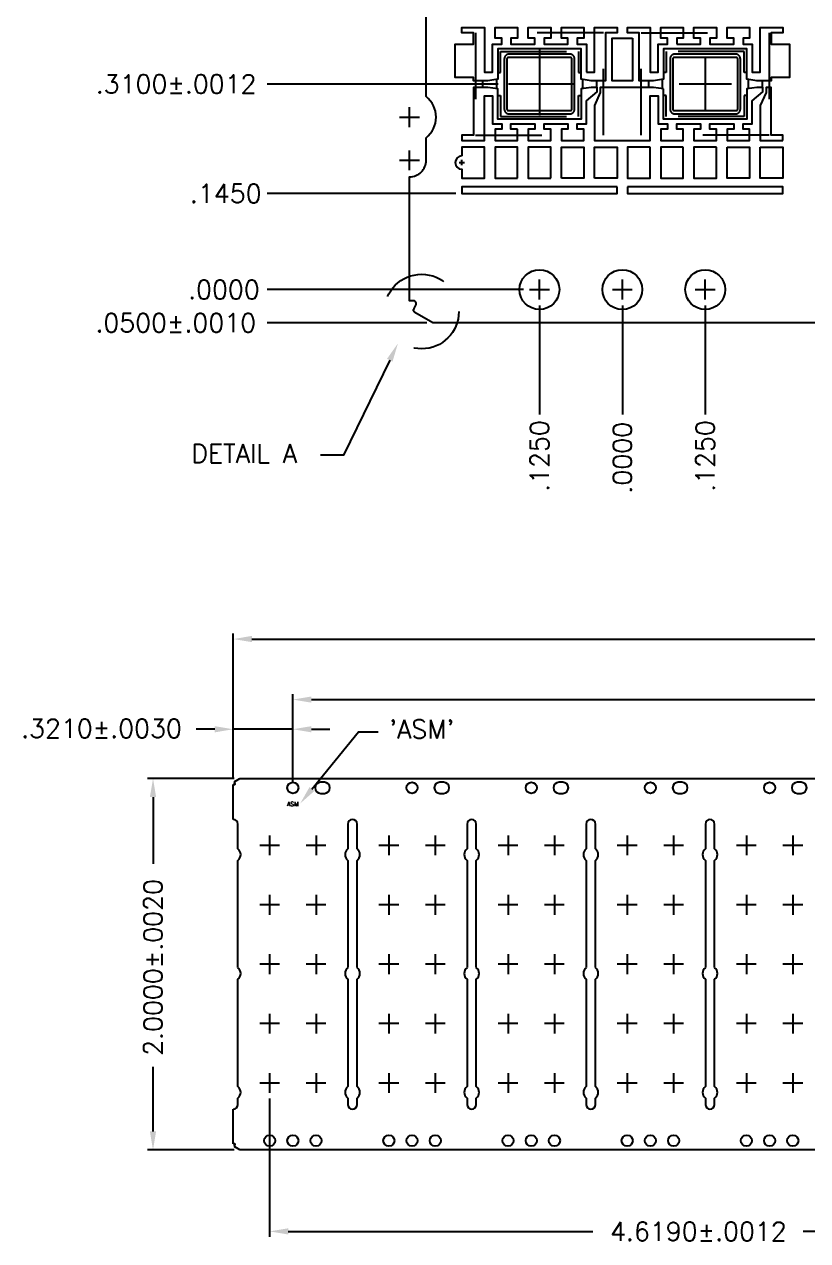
# Model space of a CAD drawing. Extents: x -157.88 to -154.88, y 84.23 to 87.97.
# Drawn here: x -157.878 to -156.696, y 84.3 to 86.134 of the extents above; entities that cross this region are included whole.
import ezdxf
from ezdxf.enums import TextEntityAlignment as Align

# ---------------------------------------------------------------- set-up
doc = ezdxf.new("R2010")
doc.units = 0
doc.header["$LTSCALE"] = 0.04
doc.header["$MEASUREMENT"] = 0
doc.linetypes.add('CENTER2', pattern=[1.125, 0.75, -0.125, 0.125, -0.125])
doc.linetypes.add('HIDDEN2', pattern=[0.1875, 0.125, -0.0625])
doc.layers.add('1', color=7, linetype='CONTINUOUS')
doc.layers.add('1D', color=4, linetype='CONTINUOUS')
doc.styles.add('SIMPLEX', font='SIMPLEX.shx')

msp = doc.modelspace()

# ---------------------------------------------------------------- linework, layer by layer
at = {"layer": '1'}
for p, q in [((-157.56, 84.9895), (-157.5607, 84.9911)), ((-157.5603, 84.9927), (-157.5527, 84.997)), ((-157.5527, 84.997), (-155.0557, 84.997)), ((-157.4251, 84.9914), (-157.4307, 84.9914)), ((-157.2453, 84.9914), (-157.2509, 84.9914)), ((-157.0655, 84.9914), (-157.0711, 84.9914)), ((-156.8858, 84.9914), (-156.8914, 84.9914)), ((-156.706, 84.9914), (-156.7116, 84.9914)), ((-157.5625, 84.9354), (-157.5625, 84.9878)), ((-157.5625, 84.9878), (-157.5608, 84.9878)), ((-157.4307, 84.9746), (-157.4251, 84.9746)), ((-157.2509, 84.9746), (-157.2453, 84.9746)), ((-157.0711, 84.9746), (-157.0655, 84.9746)), ((-156.8914, 84.9746), (-156.8858, 84.9746)), ((-156.7116, 84.9746), (-156.706, 84.9746)), ((-157.5555, 84.891), (-157.5555, 84.9284)), ((-157.5555, 84.9284), (-157.5555, 84.9284)), ((-157.3898, 84.9284), (-157.3898, 84.891)), ((-157.3758, 84.891), (-157.3758, 84.9284)), ((-157.3758, 84.9284), (-157.3758, 84.9284)), ((-157.21, 84.9284), (-157.21, 84.891)), ((-157.196, 84.9284), (-157.196, 84.9284)), ((-157.196, 84.891), (-157.196, 84.9284)), ((-157.0303, 84.9284), (-157.0303, 84.891)), ((-157.0163, 84.9284), (-157.0163, 84.9284)), ((-157.0163, 84.891), (-157.0163, 84.9284)), ((-156.8505, 84.9284), (-156.8505, 84.891)), ((-156.8365, 84.9284), (-156.8365, 84.9284)), ((-156.8365, 84.891), (-156.8365, 84.9284)), ((-157.5555, 84.7118), (-157.5555, 84.8735)), ((-157.3898, 84.8735), (-157.3898, 84.7118)), ((-157.3758, 84.7118), (-157.3758, 84.8735)), ((-157.21, 84.8735), (-157.21, 84.7118)), ((-157.196, 84.7118), (-157.196, 84.8735)), ((-157.0303, 84.8735), (-157.0303, 84.7118)), ((-157.0163, 84.7118), (-157.0163, 84.8735)), ((-156.8505, 84.8735), (-156.8505, 84.7118)), ((-156.8365, 84.7118), (-156.8365, 84.8735)), ((-157.5555, 84.5326), (-157.5555, 84.6943)), ((-157.3898, 84.6943), (-157.3898, 84.5326)), ((-157.3758, 84.5326), (-157.3758, 84.6943)), ((-157.21, 84.6943), (-157.21, 84.5326)), ((-157.196, 84.5326), (-157.196, 84.6943)), ((-157.0303, 84.6943), (-157.0303, 84.5326)), ((-157.0163, 84.5326), (-157.0163, 84.6943)), ((-156.8505, 84.6943), (-156.8505, 84.5326)), ((-156.8365, 84.5326), (-156.8365, 84.6943)), ((-157.5555, 84.5056), (-157.5555, 84.5151)), ((-157.3898, 84.5151), (-157.3898, 84.5056)), ((-157.3758, 84.5056), (-157.3758, 84.5151)), ((-157.21, 84.5151), (-157.21, 84.5056)), ((-157.196, 84.5056), (-157.196, 84.5151)), ((-157.0303, 84.5151), (-157.0303, 84.5056)), ((-157.0163, 84.5056), (-157.0163, 84.5151)), ((-156.8505, 84.5151), (-156.8505, 84.5056)), ((-156.8365, 84.5056), (-156.8365, 84.5151)), ((-157.5625, 84.4463), (-157.5625, 84.4986)), ((-157.5608, 84.4463), (-157.5625, 84.4463)), ((-157.5607, 84.443), (-157.56, 84.4445)), ((-157.5527, 84.437), (-157.5603, 84.4414)), ((-155.0557, 84.437), (-157.5527, 84.437))]:
    msp.add_line(p, q, dxfattribs=at)
msp.add_lwpolyline([(-155.9079, 85.6842), (-157.2617, 85.6842), (-157.2887, 85.6998, -0.445944), (-157.2899, 85.7055), (-157.2874, 85.7109, 0.613622), (-157.2906, 85.7172), (-157.2967, 85.7172), (-157.2967, 85.9042, 0.414214), (-157.2717, 85.9292), (-157.2717, 85.963, 0.480384), (-157.2717, 86.0254), (-157.2717, 86.603, 0.480384), (-157.2717, 86.6654), (-157.2717, 87.243, 0.480384), (-157.2717, 87.3054), (-157.2717, 87.4392)], format="xyb", dxfattribs=at)
for points in [[(-157.0297, 86.0622), (-157.0177, 86.0622), (-157.0177, 86.1292), (-156.9837, 86.1292), (-156.9837, 86.1212), (-157.0012, 86.1212), (-157.0012, 86.0492), (-157.0227, 86.0492), (-157.0377, 86.0515), (-157.0377, 86.0972), (-157.1637, 86.0972), (-157.1637, 86.0515), (-157.1787, 86.0492), (-157.2002, 86.0492), (-157.2002, 86.0542), (-157.2277, 86.0542), (-157.2277, 86.1042), (-157.2002, 86.1042), (-157.2002, 86.1212), (-157.2177, 86.1212), (-157.2177, 86.1292), (-157.1837, 86.1292), (-157.1837, 86.0622), (-157.1717, 86.0622), (-157.1717, 86.1042), (-157.1577, 86.1042), (-157.1577, 86.1132), (-157.1677, 86.1132), (-157.1677, 86.1292), (-157.1337, 86.1292), (-157.1337, 86.1132), (-157.1437, 86.1132), (-157.1437, 86.1042), (-157.1077, 86.1042), (-157.1077, 86.1132), (-157.1177, 86.1132), (-157.1177, 86.1292), (-157.0837, 86.1292), (-157.0837, 86.1132), (-157.0937, 86.1132), (-157.0937, 86.1042), (-157.0577, 86.1042), (-157.0577, 86.1132), (-157.0677, 86.1132), (-157.0677, 86.1292), (-157.0337, 86.1292), (-157.0337, 86.1132), (-157.0437, 86.1132), (-157.0437, 86.1042), (-157.0297, 86.1042)], [(-156.8937, 86.1042), (-156.8577, 86.1042), (-156.8577, 86.1132), (-156.8677, 86.1132), (-156.8677, 86.1292), (-156.8337, 86.1292), (-156.8337, 86.1132), (-156.8437, 86.1132), (-156.8437, 86.1042), (-156.8077, 86.1042), (-156.8077, 86.1132), (-156.8177, 86.1132), (-156.8177, 86.1292), (-156.7837, 86.1292), (-156.7837, 86.1132), (-156.7937, 86.1132), (-156.7937, 86.1042), (-156.7797, 86.1042), (-156.7797, 86.0622), (-156.7677, 86.0622), (-156.7677, 86.1292), (-156.7337, 86.1292), (-156.7337, 86.1212), (-156.7512, 86.1212), (-156.7512, 86.1042), (-156.7237, 86.1042), (-156.7237, 86.0542), (-156.7512, 86.0542), (-156.7512, 86.0492), (-156.7727, 86.0492), (-156.7877, 86.0515), (-156.7877, 86.0972), (-156.9137, 86.0972), (-156.9137, 86.0515), (-156.9287, 86.0492), (-156.9502, 86.0492), (-156.9502, 86.1212), (-156.9677, 86.1212), (-156.9677, 86.1292), (-156.9337, 86.1292), (-156.9337, 86.0622), (-156.9217, 86.0622), (-156.9217, 86.1042), (-156.9077, 86.1042), (-156.9077, 86.1132), (-156.9177, 86.1132), (-156.9177, 86.1292), (-156.8837, 86.1292), (-156.8837, 86.1132), (-156.8937, 86.1132)], [(-156.9602, 86.1132), (-156.9602, 86.0492), (-156.9912, 86.0492), (-156.9912, 86.1132)], [(-157.1337, 85.9762), (-157.1437, 85.9762), (-157.1437, 85.9842), (-157.1077, 85.9842), (-157.1077, 85.9762), (-157.1177, 85.9762), (-157.1177, 85.9592), (-157.0837, 85.9592), (-157.0837, 85.9762), (-157.0937, 85.9762), (-157.0937, 85.9842), (-157.0577, 85.9842), (-157.0577, 85.9762), (-157.0677, 85.9762), (-157.0677, 85.9592), (-157.0337, 85.9592), (-157.0337, 85.9762), (-157.0437, 85.9762), (-157.0437, 85.9842), (-157.0297, 85.9842), (-157.0297, 86.0189), (-157.0139, 86.0322), (-157.0139, 86.0392), (-157.0227, 86.0392), (-157.0377, 86.0369), (-157.0377, 85.9912), (-157.1637, 85.9912), (-157.1637, 86.0369), (-157.1787, 86.0392), (-157.2002, 86.0392), (-157.2002, 85.9672), (-157.2177, 85.9672), (-157.2177, 85.9592), (-157.1837, 85.9592), (-157.1837, 86.0262), (-157.1717, 86.0262), (-157.1717, 85.9842), (-157.1577, 85.9842), (-157.1577, 85.9762), (-157.1677, 85.9762), (-157.1677, 85.9592), (-157.1337, 85.9592)], [(-156.9137, 86.0369), (-156.9287, 86.0392), (-157.0089, 86.0392), (-157.0089, 86.0312), (-157.0177, 86.0116), (-157.0177, 85.9592), (-156.9337, 85.9592), (-156.9337, 86.0262), (-156.9217, 86.0262), (-156.9217, 85.9842), (-156.9077, 85.9842), (-156.9077, 85.9762), (-156.9177, 85.9762), (-156.9177, 85.9592), (-156.8837, 85.9592), (-156.8837, 85.9762), (-156.8937, 85.9762), (-156.8937, 85.9842), (-156.8577, 85.9842), (-156.8577, 85.9762), (-156.8677, 85.9762), (-156.8677, 85.9592), (-156.8337, 85.9592), (-156.8337, 85.9762), (-156.8437, 85.9762), (-156.8437, 85.9842), (-156.8077, 85.9842), (-156.8077, 85.9762), (-156.8177, 85.9762), (-156.8177, 85.9592), (-156.7837, 85.9592), (-156.7837, 85.9762), (-156.7937, 85.9762), (-156.7937, 85.9842), (-156.7797, 85.9842), (-156.7797, 86.0189), (-156.7639, 86.0322), (-156.7639, 86.0392), (-156.7727, 86.0392), (-156.7877, 86.0369), (-156.7877, 85.9912), (-156.9137, 85.9912)], [(-156.7337, 85.9592), (-156.7337, 85.9672), (-156.7512, 85.9672), (-156.7512, 86.0392), (-156.7589, 86.0392), (-156.7589, 86.0312), (-156.7677, 86.0116), (-156.7677, 85.9592)], [(-157.1337, 85.9022), (-157.1337, 85.9492), (-157.1677, 85.9492), (-157.1677, 85.9022)], [(-157.0837, 85.9022), (-157.0837, 85.9492), (-157.1177, 85.9492), (-157.1177, 85.9022)], [(-157.0677, 85.9022), (-157.0677, 85.9492), (-157.0337, 85.9492), (-157.0337, 85.9022)], [(-157.0177, 85.9022), (-157.0177, 85.9492), (-156.9837, 85.9492), (-156.9837, 85.9022)], [(-156.9337, 85.9492), (-156.9677, 85.9492), (-156.9677, 85.9022), (-156.9337, 85.9022)], [(-156.8837, 85.9492), (-156.9177, 85.9492), (-156.9177, 85.9022), (-156.8837, 85.9022)], [(-156.8337, 85.9492), (-156.8677, 85.9492), (-156.8677, 85.9022), (-156.8337, 85.9022)], [(-156.8177, 85.9492), (-156.7837, 85.9492), (-156.7837, 85.9022), (-156.8177, 85.9022)], [(-156.7677, 85.9492), (-156.7337, 85.9492), (-156.7337, 85.9022), (-156.7677, 85.9022)], [(-156.9837, 85.8892), (-157.2177, 85.8892), (-157.2177, 85.8792), (-156.9837, 85.8792)], [(-156.9677, 85.8892), (-156.9677, 85.8792), (-156.7337, 85.8792), (-156.7337, 85.8892)]]:
    msp.add_lwpolyline(points, close=True, dxfattribs=at)
msp.add_lwpolyline([(-157.2177, 85.9357, 1), (-157.2177, 85.9157), (-157.2177, 85.9022), (-157.1837, 85.9022), (-157.1837, 85.9492), (-157.2177, 85.9492)], format="xyb", close=True, dxfattribs=at)
for centre, radius in [((-157.1007, 85.7342), 0.03), ((-156.9757, 85.7342), 0.03), ((-156.8507, 85.7342), 0.03), ((-157.4727, 84.983), 0.0084), ((-157.2929, 84.983), 0.0084), ((-157.1131, 84.983), 0.0084), ((-156.9334, 84.983), 0.0084), ((-156.7536, 84.983), 0.0084), ((-157.5077, 84.451), 0.0084), ((-157.4727, 84.451), 0.0084), ((-157.4377, 84.451), 0.0084), ((-157.3279, 84.451), 0.0084), ((-157.2929, 84.451), 0.0084), ((-157.2579, 84.451), 0.0084), ((-157.1481, 84.451), 0.0084), ((-157.1131, 84.451), 0.0084), ((-157.0781, 84.451), 0.0084), ((-156.9684, 84.451), 0.0084), ((-156.9334, 84.451), 0.0084), ((-156.8984, 84.451), 0.0084), ((-156.7886, 84.451), 0.0084), ((-156.7536, 84.451), 0.0084), ((-156.7186, 84.451), 0.0084)]:
    msp.add_circle(centre, radius, dxfattribs=at)
for centre, radius, start, end in [((-157.5598, 84.9917), 0.0011, 120, 216.1367), ((-157.4307, 84.983), 0.0084, 90, 270), ((-157.4251, 84.983), 0.0084, 270, 90), ((-157.2509, 84.983), 0.0084, 90, 270), ((-157.2453, 84.983), 0.0084, 270, 90), ((-157.0711, 84.983), 0.0084, 90, 270), ((-157.0655, 84.983), 0.0084, 270, 90), ((-156.8914, 84.983), 0.0084, 90, 270), ((-156.8858, 84.983), 0.0084, 270, 90), ((-156.7116, 84.983), 0.0084, 90, 270), ((-156.706, 84.983), 0.0084, 270, 90), ((-157.5608, 84.9889), 0.0011, 270, 36.1367), ((-157.5625, 84.9284), 0.007, 0.0001, 90), ((-157.3828, 84.9284), 0.007, 0.0001, 180), ((-157.203, 84.9284), 0.007, 0.0001, 180), ((-157.0233, 84.9284), 0.007, 0.0001, 180), ((-156.8435, 84.9284), 0.007, 0.0001, 180), ((-157.5625, 84.8822), 0.0112, 308.6822, 51.3178), ((-157.3828, 84.8822), 0.0112, 128.6822, 231.3178), ((-157.3828, 84.8822), 0.0112, 308.6822, 51.3178), ((-157.203, 84.8822), 0.0112, 128.6822, 231.3178), ((-157.203, 84.8822), 0.0112, 308.6822, 51.3178), ((-157.0233, 84.8822), 0.0112, 128.6822, 231.3178), ((-157.0233, 84.8822), 0.0112, 308.6822, 51.3178), ((-156.8435, 84.8822), 0.0112, 128.6822, 231.3178), ((-156.8435, 84.8822), 0.0112, 308.6822, 51.3178), ((-157.5625, 84.703), 0.0112, 308.6822, 51.3178), ((-157.3828, 84.703), 0.0112, 128.6822, 231.3178), ((-157.3828, 84.703), 0.0112, 308.6822, 51.3178), ((-157.203, 84.703), 0.0112, 128.6822, 231.3178), ((-157.203, 84.703), 0.0112, 308.6822, 51.3178), ((-157.0233, 84.703), 0.0112, 128.6822, 231.3178), ((-157.0233, 84.703), 0.0112, 308.6822, 51.3178), ((-156.8435, 84.703), 0.0112, 128.6822, 231.3178), ((-156.8435, 84.703), 0.0112, 308.6822, 51.3178), ((-157.5625, 84.5238), 0.0112, 308.6822, 51.3178), ((-157.3828, 84.5238), 0.0112, 128.6822, 231.3178), ((-157.3828, 84.5238), 0.0112, 308.6822, 51.3178), ((-157.203, 84.5238), 0.0112, 128.6822, 231.3178), ((-157.203, 84.5238), 0.0112, 308.6822, 51.3178), ((-157.0233, 84.5238), 0.0112, 128.6822, 231.3178), ((-157.0233, 84.5238), 0.0112, 308.6822, 51.3178), ((-156.8435, 84.5238), 0.0112, 128.6822, 231.3178), ((-156.8435, 84.5238), 0.0112, 308.6822, 51.3178), ((-157.5625, 84.5056), 0.007, 270, 360), ((-157.3828, 84.5056), 0.007, 180, 360), ((-157.203, 84.5056), 0.007, 180, 360), ((-157.0233, 84.5056), 0.007, 180, 360), ((-156.8435, 84.5056), 0.007, 180, 360), ((-157.5598, 84.4424), 0.0011, 143.8633, 240), ((-157.5608, 84.4452), 0.0011, 323.8633, 90)]:
    msp.add_arc(centre, radius, start, end, dxfattribs=at)
at = {"layer": '1D', "linetype": 'CENTER2'}
for p, q in [((-157.1007, 86.0974), (-157.1007, 85.991)), ((-156.8507, 86.0825), (-156.8507, 86.0059)), ((-157.0474, 86.0442), (-157.1539, 86.0442)), ((-156.8111, 86.0442), (-156.8902, 86.0442)), ((-157.5077, 84.9111), (-157.5077, 84.8813)), ((-157.4377, 84.9111), (-157.4377, 84.8813)), ((-157.3279, 84.9111), (-157.3279, 84.8813)), ((-157.2579, 84.9111), (-157.2579, 84.8813)), ((-157.1481, 84.9111), (-157.1481, 84.8813)), ((-157.0781, 84.9111), (-157.0781, 84.8813)), ((-156.9684, 84.9111), (-156.9684, 84.8813)), ((-156.8984, 84.9111), (-156.8984, 84.8813)), ((-156.7886, 84.9111), (-156.7886, 84.8813)), ((-156.7186, 84.9111), (-156.7186, 84.8813)), ((-157.4928, 84.8962), (-157.5226, 84.8962)), ((-157.4228, 84.8962), (-157.4526, 84.8962)), ((-157.313, 84.8962), (-157.3428, 84.8962)), ((-157.243, 84.8962), (-157.2728, 84.8962)), ((-157.1332, 84.8962), (-157.1631, 84.8962)), ((-157.0632, 84.8962), (-157.0931, 84.8962)), ((-156.9535, 84.8962), (-156.9833, 84.8962)), ((-156.8835, 84.8962), (-156.9133, 84.8962)), ((-156.7737, 84.8962), (-156.8035, 84.8962)), ((-156.7037, 84.8962), (-156.7335, 84.8962)), ((-157.5077, 84.8215), (-157.5077, 84.7917)), ((-157.4377, 84.8215), (-157.4377, 84.7917)), ((-157.3279, 84.8215), (-157.3279, 84.7917)), ((-157.2579, 84.8215), (-157.2579, 84.7917)), ((-157.1481, 84.8215), (-157.1481, 84.7917)), ((-157.0781, 84.8215), (-157.0781, 84.7917)), ((-156.9684, 84.8215), (-156.9684, 84.7917)), ((-156.8984, 84.8215), (-156.8984, 84.7917)), ((-156.7886, 84.8215), (-156.7886, 84.7917)), ((-156.7186, 84.8215), (-156.7186, 84.7917)), ((-157.4928, 84.8066), (-157.5226, 84.8066)), ((-157.4228, 84.8066), (-157.4526, 84.8066)), ((-157.313, 84.8066), (-157.3428, 84.8066)), ((-157.243, 84.8066), (-157.2728, 84.8066)), ((-157.1332, 84.8066), (-157.1631, 84.8066)), ((-157.0632, 84.8066), (-157.0931, 84.8066)), ((-156.9535, 84.8066), (-156.9833, 84.8066)), ((-156.8835, 84.8066), (-156.9133, 84.8066)), ((-156.7737, 84.8066), (-156.8035, 84.8066)), ((-156.7037, 84.8066), (-156.7335, 84.8066)), ((-157.4928, 84.717), (-157.5226, 84.717)), ((-157.5077, 84.7319), (-157.5077, 84.7021)), ((-157.4228, 84.717), (-157.4526, 84.717)), ((-157.4377, 84.7319), (-157.4377, 84.7021)), ((-157.313, 84.717), (-157.3428, 84.717)), ((-157.3279, 84.7319), (-157.3279, 84.7021)), ((-157.243, 84.717), (-157.2728, 84.717)), ((-157.2579, 84.7319), (-157.2579, 84.7021)), ((-157.1332, 84.717), (-157.1631, 84.717)), ((-157.1481, 84.7319), (-157.1481, 84.7021)), ((-157.0632, 84.717), (-157.0931, 84.717)), ((-157.0781, 84.7319), (-157.0781, 84.7021)), ((-156.9535, 84.717), (-156.9833, 84.717)), ((-156.9684, 84.7319), (-156.9684, 84.7021)), ((-156.8835, 84.717), (-156.9133, 84.717)), ((-156.8984, 84.7319), (-156.8984, 84.7021)), ((-156.7737, 84.717), (-156.8035, 84.717)), ((-156.7886, 84.7319), (-156.7886, 84.7021)), ((-156.7037, 84.717), (-156.7335, 84.717)), ((-156.7186, 84.7319), (-156.7186, 84.7021)), ((-157.4928, 84.6274), (-157.5226, 84.6274)), ((-157.5077, 84.6423), (-157.5077, 84.6125)), ((-157.4228, 84.6274), (-157.4526, 84.6274)), ((-157.4377, 84.6423), (-157.4377, 84.6125)), ((-157.313, 84.6274), (-157.3428, 84.6274)), ((-157.3279, 84.6423), (-157.3279, 84.6125)), ((-157.243, 84.6274), (-157.2728, 84.6274)), ((-157.2579, 84.6423), (-157.2579, 84.6125)), ((-157.1332, 84.6274), (-157.1631, 84.6274)), ((-157.1481, 84.6423), (-157.1481, 84.6125)), ((-157.0632, 84.6274), (-157.0931, 84.6274)), ((-157.0781, 84.6423), (-157.0781, 84.6125)), ((-156.9535, 84.6274), (-156.9833, 84.6274)), ((-156.9684, 84.6423), (-156.9684, 84.6125)), ((-156.8835, 84.6274), (-156.9133, 84.6274)), ((-156.8984, 84.6423), (-156.8984, 84.6125)), ((-156.7737, 84.6274), (-156.8035, 84.6274)), ((-156.7886, 84.6423), (-156.7886, 84.6125)), ((-156.7037, 84.6274), (-156.7335, 84.6274)), ((-156.7186, 84.6423), (-156.7186, 84.6125)), ((-157.5077, 84.5527), (-157.5077, 84.5229)), ((-157.4377, 84.5527), (-157.4377, 84.5229)), ((-157.3279, 84.5527), (-157.3279, 84.5229)), ((-157.2579, 84.5527), (-157.2579, 84.5229)), ((-157.1481, 84.5527), (-157.1481, 84.5229)), ((-157.0781, 84.5527), (-157.0781, 84.5229)), ((-156.9684, 84.5527), (-156.9684, 84.5229)), ((-156.8984, 84.5527), (-156.8984, 84.5229)), ((-156.7886, 84.5527), (-156.7886, 84.5229)), ((-156.7186, 84.5527), (-156.7186, 84.5229)), ((-157.4928, 84.5378), (-157.5226, 84.5378)), ((-157.4228, 84.5378), (-157.4526, 84.5378)), ((-157.313, 84.5378), (-157.3428, 84.5378)), ((-157.243, 84.5378), (-157.2728, 84.5378)), ((-157.1332, 84.5378), (-157.1631, 84.5378)), ((-157.0632, 84.5378), (-157.0931, 84.5378)), ((-156.9535, 84.5378), (-156.9833, 84.5378)), ((-156.8835, 84.5378), (-156.9133, 84.5378)), ((-156.7737, 84.5378), (-156.8035, 84.5378)), ((-156.7037, 84.5378), (-156.7335, 84.5378))]:
    msp.add_line(p, q, dxfattribs=at)
at = {"layer": '1D'}
for p, q in [((-157.1629, 86.0442), (-157.5116, 86.0442)), ((-157.1864, 86.0492), (-157.1864, 86.0392)), ((-157.1657, 86.0512), (-157.1657, 86.0372)), ((-157.0357, 86.0512), (-157.0357, 86.0372)), ((-157.0149, 86.0492), (-157.0149, 86.0392)), ((-156.9364, 86.0492), (-156.9364, 86.0392)), ((-156.9157, 86.0512), (-156.9157, 86.0372)), ((-156.7857, 86.0512), (-156.7857, 86.0372)), ((-156.7649, 86.0492), (-156.7649, 86.0392)), ((-157.2967, 85.9792), (-157.2967, 86.0092)), ((-157.3117, 85.9942), (-157.2817, 85.9942)), ((-157.3117, 85.9292), (-157.2817, 85.9292)), ((-157.2967, 85.9142), (-157.2967, 85.9442)), ((-157.2177, 85.9217), (-157.2177, 85.9297)), ((-157.2217, 85.9257), (-157.2137, 85.9257)), ((-157.2267, 85.8792), (-157.5116, 85.8792)), ((-157.1007, 85.7192), (-157.1007, 85.7492)), ((-156.9757, 85.7192), (-156.9757, 85.7492)), ((-156.8507, 85.7192), (-156.8507, 85.7492)), ((-157.1247, 85.7342), (-157.5116, 85.7342)), ((-157.1157, 85.7342), (-157.0857, 85.7342)), ((-156.9907, 85.7342), (-156.9607, 85.7342)), ((-156.8657, 85.7342), (-156.8357, 85.7342)), ((-157.1007, 85.7102), (-157.1007, 85.5457)), ((-156.9757, 85.7102), (-156.9757, 85.5457)), ((-156.8507, 85.7102), (-156.8507, 85.5457)), ((-157.2707, 85.6842), (-157.5116, 85.6842)), ((-157.5625, 84.9962), (-157.5625, 85.2157)), ((-157.5345, 85.2073), (-156.4693, 85.2073)), ((-157.4727, 84.9914), (-157.4727, 85.1244)), ((-157.4447, 85.116), (-156.4693, 85.116)), ((-157.5905, 85.0713), (-157.6185, 85.0713)), ((-157.5625, 84.9962), (-157.5625, 85.0797)), ((-157.4727, 85.0713), (-157.5625, 85.0713)), ((-157.4727, 84.9914), (-157.4727, 85.0797)), ((-157.4447, 85.0713), (-157.4167, 85.0713)), ((-157.5611, 84.997), (-157.692, 84.997)), ((-157.6836, 84.969), (-157.6836, 84.8685)), ((-157.6836, 84.465), (-157.6836, 84.5624)), ((-157.5077, 84.5145), (-157.5077, 84.3057)), ((-157.5611, 84.437), (-157.692, 84.437)), ((-157.4797, 84.3141), (-157.0204, 84.3141)), ((-156.2423, 84.3141), (-156.7031, 84.3141))]:
    msp.add_line(p, q, dxfattribs=at)
at = {"layer": '1D', "color": 2, "linetype": 'CENTER2'}
for points in [[(-157.0042, 86.1212), (-157.1972, 86.1212), (-157.1972, 85.9672), (-157.0042, 85.9672)], [(-156.9472, 86.1212), (-156.7542, 86.1212), (-156.7542, 85.9672), (-156.9472, 85.9672)]]:
    msp.add_lwpolyline(points, close=True, dxfattribs=at)
at = {"layer": '1D', "linetype": 'HIDDEN2'}
for points in [[(-157.1637, 86.0615), (-157.1597, 86.0615), (-157.1597, 86.0932), (-157.0417, 86.0932), (-157.0417, 86.0615), (-157.0377, 86.0615)], [(-156.7877, 86.0615), (-156.7917, 86.0615), (-156.7917, 86.0932), (-156.9097, 86.0932), (-156.9097, 86.0615), (-156.9137, 86.0615)], [(-157.1637, 86.0269), (-157.1597, 86.0269), (-157.1597, 85.9952), (-157.0417, 85.9952), (-157.0417, 86.0269), (-157.0377, 86.0269)], [(-156.7877, 86.0269), (-156.7917, 86.0269), (-156.7917, 85.9952), (-156.9097, 85.9952), (-156.9097, 86.0269), (-156.9137, 86.0269)]]:
    msp.add_lwpolyline(points, dxfattribs=at)
for points in [[(-157.1537, 86.0062, 0.414214), (-157.1467, 85.9992), (-157.0547, 85.9992, 0.414214), (-157.0477, 86.0062), (-157.0477, 86.0822, 0.414214), (-157.0547, 86.0892), (-157.1467, 86.0892, 0.414214), (-157.1537, 86.0822)], [(-157.1477, 86.0842, 0.414214), (-157.1497, 86.0822), (-157.1497, 86.0062, 0.414214), (-157.1477, 86.0042), (-157.0537, 86.0042, 0.414214), (-157.0517, 86.0062), (-157.0517, 86.0822, 0.414214), (-157.0537, 86.0842)], [(-156.9037, 86.0062, 0.414214), (-156.8967, 85.9992), (-156.8047, 85.9992, 0.414214), (-156.7977, 86.0062), (-156.7977, 86.0822, 0.414214), (-156.8047, 86.0892), (-156.8967, 86.0892, 0.414214), (-156.9037, 86.0822)], [(-156.8977, 86.0842, 0.414214), (-156.8997, 86.0822), (-156.8997, 86.0062, 0.414214), (-156.8977, 86.0042), (-156.8037, 86.0042, 0.414214), (-156.8017, 86.0062), (-156.8017, 86.0822, 0.414214), (-156.8037, 86.0842)]]:
    msp.add_lwpolyline(points, format="xyb", close=True, dxfattribs=at)
at = {"layer": '1D'}
for points in [[(-157.3265, 85.6278), (-157.3963, 85.4844), (-157.4311, 85.4844)], [(-157.4439, 84.981), (-157.3735, 85.0673), (-157.3441, 85.0673)]]:
    msp.add_lwpolyline(points, dxfattribs=at)
at = {"layer": '1D', "linetype": 'CENTER2'}
msp.add_circle((-157.2785, 85.7011), 0.0562, dxfattribs=at)
at = {"layer": '1D'}
for points in [[(-157.3307, 85.6298), (-157.3142, 85.653), (-157.3223, 85.6257)], [(-157.5345, 85.212), (-157.5345, 85.2026), (-157.5625, 85.2073)], [(-157.4447, 85.1207), (-157.4447, 85.1114), (-157.4727, 85.116)], [(-157.5905, 85.0759), (-157.5905, 85.0666), (-157.5625, 85.0713)], [(-157.4447, 85.0759), (-157.4447, 85.0666), (-157.4727, 85.0713)], [(-157.6883, 84.969), (-157.6789, 84.969), (-157.6836, 84.997)], [(-157.4403, 84.9781), (-157.4616, 84.9593), (-157.4476, 84.984)], [(-157.6883, 84.465), (-157.6789, 84.465), (-157.6836, 84.437)], [(-157.4797, 84.3188), (-157.4797, 84.3095), (-157.5077, 84.3141)]]:
    msp.add_solid(points, dxfattribs=at)

# ---------------------------------------------------------------- texts
at = {"layer": '1D', "style": 'SIMPLEX'}
msp.add_text('ASM', height=0.00661, dxfattribs=at).set_placement((-157.4727, 84.9585), align=Align.MIDDLE)
at = {"layer": '1D', "char_height": 0.028, "attachment_point": 5, "style": 'SIMPLEX'}
for s, insert in [('.3100±.0012', (-157.6487, 86.0442)), ('\\A1;.1450', (-157.5739, 85.8792)), ('\\A1;.0000', (-157.5766, 85.7342)), ('.0500±.0010', (-157.6493, 85.6842)), ('DETAIL A', (-157.5462, 85.4872)), ('.3210±.0030', (-157.7613, 85.0725)), ("'ASM'", (-157.2784, 85.0713)), ('4.6190±.0012', (-156.861, 84.3141))]:
    msp.add_mtext(s, dxfattribs=dict(at, insert=insert))
at = {"layer": '1D', "char_height": 0.028, "attachment_point": 5, "rotation": 90, "style": 'SIMPLEX'}
for s, insert in [('\\A1;.1250', (-157.1007, 85.4833)), ('\\A1;.0000', (-156.9757, 85.4807)), ('\\A1;.1250', (-156.8507, 85.4833)), ('2.0000±.0020', (-157.6836, 84.7121))]:
    msp.add_mtext(s, dxfattribs=dict(at, insert=insert))

doc.saveas('drawing.dxf')
